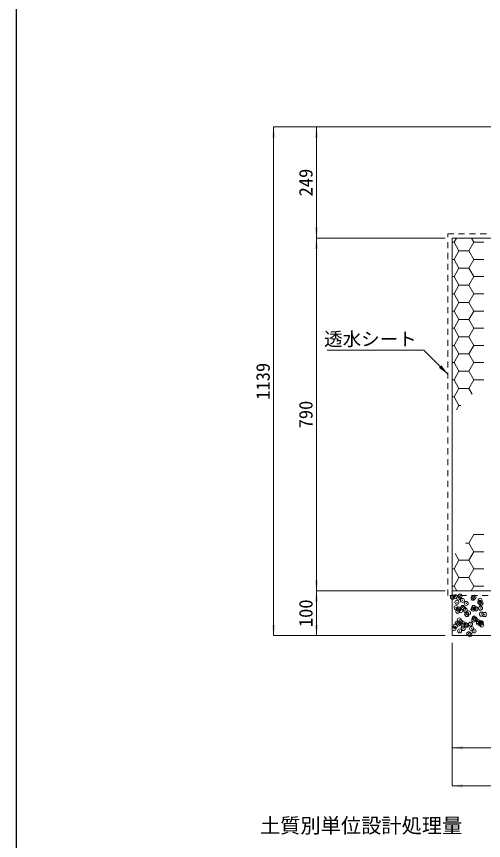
# Model space of a CAD drawing. Units: millimetres at full size. Extents: x 40781 to 122968, y -21714 to -2620.
# Drawn here: x 116457 to 117503, y -7576 to -5731 of the extents above; entities that cross this region are included whole.
import ezdxf
from ezdxf.enums import TextEntityAlignment as Align

# ---------------------------------------------------------------- set-up
doc = ezdxf.new("R2010")
doc.units = ezdxf.units.MM
doc.header["$LTSCALE"] = 18
doc.header["$PDMODE"] = 32
doc.header["$PDSIZE"] = 9
doc.linetypes.add('USER2', pattern=[1.35, 0.75, -0.6])
for name, color, linetype, lineweight in [('0_2', 7, 'Continuous', 9), ('ハッチング', 7, 'Continuous', 5), ('寸法線', 7, 'Continuous', 9), ('枠', 5, 'Continuous', 25)]:
    doc.layers.add(name, color=color, linetype=linetype, lineweight=lineweight)
doc.styles.add('ＭＳ ゴシック', font='')
doc.styles.get('ＭＳ ゴシック').set_extended_font_data('MS Gothic')

# ---------------------------------------------------------------- blocks, each defined once
blk = doc.blocks.new('filled_arrow')
at = {"color": 0, "linetype": 'Continuous', "lineweight": -2}
blk.add_solid([(7.5, 1.25), (0, 0), (7.5, -1.25)], dxfattribs=at)

msp = doc.modelspace()

# ---------------------------------------------------------------- linework, layer by layer
at = {"layer": 'ハッチング'}
for p, q in [((117432.88, -6236.16), (117436.9, -6236.16)), ((117436.9, -6236.16), (117442.19, -6227)), ((117448.01, -6255.41), (117436.9, -6236.16)), ((117470.24, -6255.41), (117481.35, -6236.16)), ((117481.35, -6236.16), (117476.06, -6227)), ((117481.35, -6236.16), (117503.57, -6236.16)), ((117436.9, -6274.66), (117448.01, -6255.41)), ((117448.01, -6255.41), (117470.24, -6255.41)), ((117481.35, -6274.66), (117470.24, -6255.41)), ((117432.88, -6274.66), (117436.9, -6274.66)), ((117448.01, -6293.9), (117436.9, -6274.66)), ((117470.24, -6293.9), (117481.35, -6274.66)), ((117481.35, -6274.66), (117503.57, -6274.66)), ((117436.9, -6313.15), (117448.01, -6293.9)), ((117448.01, -6293.9), (117470.24, -6293.9)), ((117481.35, -6313.15), (117470.24, -6293.9)), ((117432.88, -6313.15), (117436.9, -6313.15)), ((117448.01, -6332.4), (117436.9, -6313.15)), ((117470.24, -6332.4), (117481.35, -6313.15)), ((117481.35, -6313.15), (117503.57, -6313.15)), ((117436.9, -6351.65), (117448.01, -6332.4)), ((117448.01, -6332.4), (117470.24, -6332.4)), ((117481.35, -6351.65), (117470.24, -6332.4)), ((117432.88, -6351.65), (117436.9, -6351.65)), ((117448.01, -6370.89), (117436.9, -6351.65)), ((117470.24, -6370.89), (117481.35, -6351.65)), ((117481.35, -6351.65), (117503.57, -6351.65)), ((117436.9, -6390.14), (117448.01, -6370.89)), ((117448.01, -6370.89), (117470.24, -6370.89)), ((117481.35, -6390.14), (117470.24, -6370.89)), ((117432.88, -6390.14), (117436.9, -6390.14)), ((117448.01, -6409.39), (117436.9, -6390.14)), ((117470.24, -6409.39), (117481.35, -6390.14)), ((117481.35, -6390.14), (117503.57, -6390.14)), ((117436.9, -6428.64), (117448.01, -6409.39)), ((117448.01, -6409.39), (117470.24, -6409.39)), ((117481.35, -6428.64), (117470.24, -6409.39)), ((117432.88, -6428.64), (117436.9, -6428.64)), ((117448.01, -6447.88), (117436.9, -6428.64)), ((117470.24, -6447.88), (117481.35, -6428.64)), ((117481.35, -6428.64), (117503.57, -6428.64)), ((117436.9, -6467.13), (117448.01, -6447.88)), ((117448.01, -6447.88), (117470.24, -6447.88)), ((117481.35, -6467.13), (117470.24, -6447.88)), ((117432.88, -6467.13), (117436.9, -6467.13)), ((117448.01, -6486.38), (117436.9, -6467.13)), ((117470.24, -6486.38), (117481.35, -6467.13)), ((117481.35, -6467.13), (117503.57, -6467.13)), ((117436.9, -6505.63), (117448.01, -6486.38)), ((117448.01, -6486.38), (117470.24, -6486.38)), ((117481.35, -6505.63), (117470.24, -6486.38)), ((117432.88, -6505.63), (117436.9, -6505.63)), ((117448.01, -6524.87), (117436.9, -6505.63)), ((117470.24, -6524.87), (117481.35, -6505.63)), ((117481.35, -6505.63), (117503.57, -6505.63)), ((117436.9, -6544.12), (117448.01, -6524.87)), ((117448.01, -6524.87), (117470.24, -6524.87)), ((117481.35, -6544.12), (117470.24, -6524.87)), ((117432.88, -6544.12), (117436.9, -6544.12)), ((117448.01, -6563.37), (117436.9, -6544.12)), ((117470.24, -6563.37), (117481.35, -6544.12)), ((117481.35, -6544.12), (117503.57, -6544.12)), ((117436.9, -6582.62), (117448.01, -6563.37)), ((117448.01, -6563.37), (117470.24, -6563.37)), ((117477.64, -6576.19), (117470.24, -6563.37)), ((117432.88, -6582.62), (117436.9, -6582.62)), ((117448.01, -6601.86), (117436.9, -6582.62)), ((117442.61, -6611.22), (117448.01, -6601.86)), ((117448.01, -6601.86), (117451.97, -6601.86)), ((117470.24, -6909.82), (117481.21, -6890.82)), ((117481.45, -6890.57), (117503.57, -6890.57)), ((117462.21, -6909.82), (117470.24, -6909.82)), ((117481.35, -6929.07), (117470.24, -6909.82)), ((117448.01, -6948.32), (117439.12, -6932.91)), ((117470.24, -6948.32), (117481.35, -6929.07)), ((117481.35, -6929.07), (117503.57, -6929.07)), ((117436.9, -6967.56), (117448.01, -6948.32)), ((117448.01, -6948.32), (117470.24, -6948.32)), ((117481.35, -6967.56), (117470.24, -6948.32)), ((117432.88, -6967.56), (117436.9, -6967.56)), ((117448.01, -6986.81), (117436.9, -6967.56)), ((117470.24, -6986.81), (117481.35, -6967.56)), ((117481.35, -6967.56), (117503.57, -6967.56)), ((117436.9, -7006.06), (117448.01, -6986.81)), ((117448.01, -6986.81), (117470.24, -6986.81)), ((117481.35, -7006.06), (117470.24, -6986.81)), ((117432.88, -7006.06), (117436.9, -7006.06)), ((117443.22, -7017), (117436.9, -7006.06)), ((117475.03, -7017), (117481.35, -7006.06)), ((117481.35, -7006.06), (117503.57, -7006.06))]:
    msp.add_line(p, q, dxfattribs=at)
at = {"layer": 'ハッチング', "linetype": 'USER2', "lineweight": 9}
msp.add_lwpolyline([(118372.88, -6217), (118582.88, -6217), (118582.88, -7027), (117422.88, -7027), (117422.88, -6217), (117632.88, -6217)], dxfattribs=at)
at = {"layer": 'ハッチング', "lineweight": 20}
msp.add_lwpolyline([(117632.88, -6227), (117432.88, -6227), (117432.88, -7017), (118572.88, -7017), (118572.88, -6227), (118372.88, -6227)], dxfattribs=at)
msp.add_lwpolyline([(117432.88, -7117), (118572.88, -7117), (118572.88, -7017), (117432.88, -7017)], close=True, dxfattribs=at)
at = {"layer": 'ハッチング'}
for p in [(117433.45, -7030.91), (117440.06, -7030.04), (117446.99, -7033.04), (117450.39, -7028.68), (117479.48, -7033.2), (117481.65, -7031.23), (117443.47, -7042.37), (117455.82, -7038.04), (117464.16, -7044.95), (117494.29, -7042.81), (117495.37, -7037.97), (117496.63, -7044.96), (117497.4, -7044.52), (117441.44, -7054.15), (117445.16, -7062.26), (117446.8, -7057.56), (117447.79, -7057.51), (117451.77, -7061.38), (117456.11, -7053.96), (117458.45, -7056.1), (117462.1, -7060.03), (117464.96, -7069.42), (117466.08, -7069.84), (117469.5, -7066.23), (117479.35, -7057.75), (117480.28, -7057.67), (117480.99, -7054.08), (117485.96, -7056.88), (117486.35, -7057.49), (117496.28, -7055.52), (117498.2, -7068.99), (117505.63, -7069.77), (117443.96, -7088.96), (117448.59, -7081.98), (117451.7, -7085.95), (117457.06, -7089.36), (117481.08, -7082.14), (117482.14, -7077.81), (117484.48, -7079.95), (117491.06, -7089.1), (117491.25, -7085.88), (117495.53, -7090.08), (117496.61, -7089.29), (117497.67, -7088.22), (117436.79, -7101.72), (117439.62, -7095.87), (117446.31, -7091.1), (117449.39, -7106.45), (117456.87, -7093.6), (117457.35, -7101.23), (117463.48, -7092.73), (117465.76, -7093.89), (117473.81, -7091.37), (117476.34, -7101.65), (117481.88, -7106.61), (117499, -7093.46), (117469.99, -7112.81), (117472.34, -7114.95)]:
    msp.add_point(p, dxfattribs=at)
at = {"layer": '寸法線'}
for p, q in [((117032.95, -7117), (117032.95, -5978)), ((117559.38, -5978), (117032.95, -5978)), ((117128.84, -5978), (117128.84, -6227)), ((117559.38, -5978), (117128.84, -5978)), ((117416.88, -6227), (117128.84, -6227)), ((117128.84, -6227), (117128.84, -7017)), ((117416.88, -6227), (117128.84, -6227)), ((117416.88, -7017), (117128.84, -7017)), ((117128.84, -7017), (117128.84, -7117)), ((117416.88, -7017), (117128.84, -7017)), ((117416.88, -7117), (117032.95, -7117)), ((117416.88, -7117), (117128.84, -7117)), ((117432.88, -7133), (117432.88, -7368.19)), ((117432.88, -7133), (117432.88, -7453.73)), ((117432.88, -7368.19), (117632.88, -7368.19)), ((117432.88, -7453.73), (118572.88, -7453.73))]:
    msp.add_line(p, q, dxfattribs=at)
msp.add_lwpolyline([(117422.88, -6531.48), (117369.13, -6477.72), (117153.01, -6477.72)], dxfattribs=at)
at = {"layer": '枠'}
msp.add_line((116456.97, -9323.95), (116456.97, -4843.95), dxfattribs=at)

# ---------------------------------------------------------------- block references
at = {"layer": '寸法線', "xscale": 3.2, "yscale": 3.2}
for p, rotation in [((117032.95, -5978), 270), ((117128.84, -5978), 270), ((117128.84, -6227), 90), ((117128.84, -6227), 270), ((117422.88, -6531.48), 135), ((117128.84, -7017), 90), ((117128.84, -7017), 270), ((117032.95, -7117), 90), ((117128.84, -7117), 90)]:
    msp.add_blockref('filled_arrow', p, dxfattribs=dict(at, rotation=rotation))
for p in [(117432.88, -7368.19), (117432.88, -7453.73)]:
    msp.add_blockref('filled_arrow', p, dxfattribs=at)

# ---------------------------------------------------------------- texts
at = {"layer": '0_2', "style": 'ＭＳ ゴシック'}
msp.add_text('土質別単位設計処理量 ', height=33.23, dxfattribs=at).set_placement((117002.27, -7542.41), align=Align.MIDDLE_LEFT)
at = {"layer": '寸法線', "style": 'ＭＳ ゴシック'}
for s, p in [('249', (117104.84, -6102.5)), ('1139', (117008.95, -6547.5)), ('790', (117104.84, -6622)), ('100', (117104.84, -7067))]:
    msp.add_text(s, height=30.38, rotation=90, dxfattribs=at).set_placement(p, align=Align.MIDDLE_CENTER)
msp.add_text('透水シート', height=30.38, dxfattribs=at).set_placement((117353.13, -6437.7), align=Align.TOP_RIGHT)

doc.saveas('drawing.dxf')
